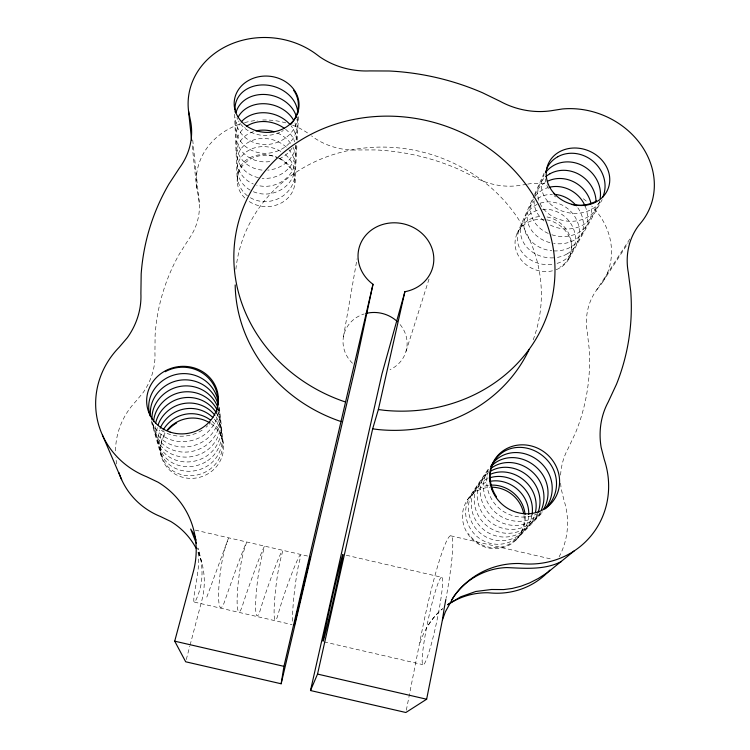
<?xml version="1.0" encoding="UTF-8"?>
<svg xmlns="http://www.w3.org/2000/svg" width="750" height="750" viewBox="0 0 750 750"><rect width="100%" height="100%" fill="white"/><g stroke="black" fill="none" stroke-linecap="round" stroke-linejoin="round"><path stroke-width="0.56" stroke-dasharray="3.75 2.81" d="M294.909 182.869L296.953 144.703M297.197 140.072L298.491 115.781M406.322 710.212L421.772 632.044A88.078 8.606 -78 0 1 448.641 537.469A88.078 8.606 -78 0 1 446.034 598.416M343.425 336.891L357.066 258.769M186.281 659.559L189.797 646.181M190.097 645.066L201.834 600.469A76.612 72.703 -38.4 0 0 198.019 552.178M405.994 351.403L429.375 277.959M206.812 597.103L228.375 538.387L226.341 544.106A34.706 5.072 -82.5 0 0 218.634 592.35A34.706 5.072 -82.5 0 0 224.7 601.2A34.809 0.591 -70 0 1 240.984 556.003A34.809 0.591 -70 0 1 244.631 548.353M420.066 642.825C424.2 629.681 432 617.7 442.491 608.775M517.022 233.719L534.094 195.544M534.572 194.484L544.528 172.209M568.453 259.613L602.222 199.612M428.55 624.797L430.209 622.144A76.491 72.459 65.1 0 1 442.641 608.691M560.597 475.116A71.259 64.931 42.5 0 1 568.022 448.716L575.588 432.675A218.241 203.831 13.8 0 0 589.237 349.219L587.269 332.044A67.359 59.616 32.5 0 1 596.737 289.856L630.131 238.547M602.728 281.962L628.303 242.766M467.503 499.791L489.375 467.4M596.737 289.856L598.866 287.241A69.506 61.734 23.5 0 0 591.703 206.044M515.916 540.084L543.169 511.725M526.566 184.303L519.731 185.438A63.281 54.703 17.9 0 1 474.525 177.094L458.766 169.322A218.241 203.831 13.8 0 0 375.516 149.934L357.966 149.963A63.338 54.759 9.3 0 1 313.641 137.456L311.531 135.853M527.7 184.116L529.978 183.731A69.506 61.734 23.5 0 1 548.953 184.284M450.712 535.809L552.141 559.256M346.284 555.234L441.675 577.266A44.756 4.369 -78 0 1 431.381 643.894A44.756 4.369 -78 0 1 424.059 641.972A44.756 4.369 -78 0 1 441.675 577.266M195.244 530.109L308.034 556.153M194.362 602.1L292.059 624.628M324.047 641.869L422.794 664.631M201.694 562.322L197.841 547.997M151.266 421.378L161.625 457.312M199.116 551.906C202.641 565.003 203.353 579.178 199.041 592.172A35.194 3.056 -75.9 0 1 196.303 582.891L198.778 564.356L197.953 548.1M192.206 145.8L196.613 187.537L198.562 197.278A67.566 59.85 -5.3 0 1 188.625 239.428L179.334 254.053A218.241 203.831 13.8 0 0 155.109 335.212L154.931 352.969A71.475 65.213 -15.3 0 1 143.194 392.522L135.994 401.175A76.275 72.469 -14.6 0 0 115.566 453.131M219.366 407.241L223.312 444.197M192.722 140.053L199.303 203.447M234.581 114.281L237.244 181.791M196.613 187.537A69.619 61.866 3.8 0 1 240.741 123.787M244.603 122.625A69.619 61.866 3.8 0 1 257.587 120.3M262.678 120A69.619 61.866 3.8 0 1 285.872 122.897M292.603 125.137A69.619 61.866 3.8 0 1 308.044 133.284M583.312 198.769A69.506 61.734 23.5 0 1 588.038 202.594M560.634 483.225A71.259 64.931 42.5 0 0 561.309 489.347L563.981 500.241A76.172 72.272 42 0 1 559.134 556.781M116.719 464.006A76.275 72.469 -14.6 0 1 115.819 457.5M400.106 324.553A32.166 29.981 13.8 0 1 390.028 369.647M352.5 363.253A32.166 29.981 13.8 0 1 364.106 313.959M546.731 219.806A28.847 25.613 23.4 0 1 571.35 243.319A28.847 25.613 23.4 0 1 555.788 269.841M552.469 270.825A28.847 25.613 23.4 0 1 515.288 246.684A28.847 25.613 23.4 0 1 544.969 219.525M524.006 515.616A31.612 29.991 41.9 0 1 497.194 548.587A31.612 29.991 41.9 0 1 462.684 520.041A31.612 29.991 41.9 0 1 489.75 487.275M211.05 423.75A31.65 30.075 -14.6 0 1 217.378 465.459A31.65 30.075 -14.6 0 1 173.7 473.269A31.65 30.075 -14.6 0 1 165.881 431.822M280.087 158.653A28.894 25.669 3.8 0 1 290.381 195.15A28.894 25.669 3.8 0 1 248.916 201.328M244.838 198.009A28.894 25.669 3.8 0 1 242.316 165.994A28.894 25.669 3.8 0 1 276.834 157.228M235.884 269.269A153.806 140.878 13.8 0 1 421.584 151.838A153.806 140.878 13.8 0 1 532.519 341.569M244.641 548.362A34.716 4.575 -82.6 0 0 237.197 596.634A34.716 4.575 -82.6 0 0 242.578 605.325A34.8 1.087 -70.2 0 1 258.628 560.081A34.8 1.087 -70.2 0 1 262.922 552.581A34.725 4.069 -82.8 0 0 255.75 600.909A34.725 4.069 -82.8 0 0 260.456 609.441A34.781 1.594 -70.4 0 1 276.272 564.15A34.781 1.594 -70.4 0 1 281.212 556.809A34.725 3.562 -82.9 0 0 274.294 605.194A34.725 3.562 -82.9 0 0 278.334 613.566A34.772 2.091 -70.5 0 1 293.916 568.228A34.772 2.091 -70.5 0 1 299.503 561.028A34.734 3.066 -83.1 0 0 294.244 593.391A34.734 3.066 -83.1 0 0 292.753 621.9M537.797 513.609A35.053 34.031 30.7 0 1 493.003 501.375A34.8 30.909 44 0 1 488.409 471.478M487.341 473.428A33.338 29.803 44.7 0 0 483.122 514.322A33.553 32.672 32.9 0 0 540.478 511.838M541.134 512.888A34.031 33.112 32.2 0 1 486.328 510.131A33.816 30.159 44.4 0 1 487.781 471.291M488.634 469.444A34.303 30.534 44.2 0 0 489.609 505.819A34.538 33.562 31.4 0 0 542.409 511.772M537.422 514.116A33.075 32.241 33.7 0 1 510.413 533.194A33.075 32.241 33.7 0 1 480.019 518.391A32.878 29.447 44.9 0 1 487.247 475.894M488.419 485.381A31.566 28.434 45.7 0 0 471.197 529.959A31.744 31.022 36.3 0 0 505.191 543.45A31.744 31.022 36.3 0 0 528.666 516.403M532.069 514.444A32.175 31.425 35.4 0 1 507.553 540.084A32.175 31.425 35.4 0 1 474.056 526.209A31.997 28.762 45.4 0 1 487.847 481.866M487.434 478.697A32.428 29.1 45.2 0 0 477 522.356A32.616 31.828 34.5 0 0 508.978 536.747A32.616 31.828 34.5 0 0 534.956 514.359M525.216 516.356A31.322 30.637 37.2 0 1 503.822 546.422A31.322 30.637 37.2 0 1 468.422 533.606M161.353 430.238A35.109 31.238 -16.7 0 0 200.672 431.062A35.362 34.341 -2.5 0 0 204.338 428.625M210.591 422.531A35.362 34.341 -2.5 0 1 209.184 424.191M207.666 425.766A35.362 34.341 -2.5 0 1 206.044 427.247M218.578 409.641A33.834 32.962 -4.6 0 1 203.297 447.141A33.619 30.103 -17.5 0 1 153.525 423.525M217.791 411.356A33.356 32.531 -5.5 0 1 204.122 452.194A33.15 29.737 -17.7 0 1 169.594 453.019A33.15 29.737 -17.7 0 1 155.316 425.1M152.55 423.769A34.106 30.469 -17.2 0 0 202.444 441.938A34.331 33.413 -3.9 0 0 218.878 408.009M152.006 421.922A34.603 30.853 -17 0 0 201.572 436.575A34.837 33.872 -3.1 0 0 218.212 412.744M218.634 408.525A34.837 33.872 -3.1 0 1 218.494 410.644M212.147 421.416A31.566 30.891 -9.1 0 1 207.206 471.075A31.406 28.369 -18.7 0 1 169.331 468.122A31.406 28.369 -18.7 0 1 165.525 433.256M214.284 419.025A31.997 31.284 -8.1 0 1 206.466 466.547A31.828 28.706 -18.5 0 1 169.481 464.756A31.828 28.706 -18.5 0 1 162.347 431.569M216.553 413.231A32.887 32.1 -6.3 0 1 204.928 457.116A32.7 29.391 -18 0 1 169.228 456.938A32.7 29.391 -18 0 1 157.547 426.647M205.706 461.897A32.259 29.044 -18.2 0 1 169.716 461.194A32.259 29.044 -18.2 0 1 159.525 429.994M216.094 416.897A32.438 31.687 -7.2 0 1 205.706 461.897M283.284 130.538A31.856 28.819 -11.9 0 1 281.541 131.512M279.741 132.384A31.856 28.819 -11.9 0 1 239.512 122.503A31.894 25.997 15.9 0 1 238.547 120.975M237.684 119.391A31.894 25.997 15.9 0 1 236.944 117.778M296.447 140.053A30.216 27.562 -12.6 0 0 292.013 127.125A30.628 25.266 15.9 0 0 290.972 125.709M296.212 145.256A30.216 27.562 -12.6 0 1 267.769 170.156M262.078 170.1A30.216 27.562 -12.6 0 1 240.666 157.838A30.234 25.022 15.9 0 1 245.053 127.359M294.938 122.888A30.609 27.862 -12.4 0 1 295.35 141.788M292.003 148.238A30.609 27.862 -12.4 0 1 279.028 158.934M269.766 161.597A30.609 27.862 -12.4 0 1 240.394 149.353A30.628 25.266 15.9 0 1 240.225 123.253M297.806 116.841A31.425 28.5 -12.1 0 1 273.9 143.438A31.425 28.5 -12.1 0 1 239.812 131.7A31.463 25.753 15.9 0 1 235.397 117.178M296.925 118.922A31.012 28.181 -12.3 0 1 277.434 151.078A31.012 28.181 -12.3 0 1 240.103 140.644A31.041 25.5 15.9 0 1 236.916 119.972M285.6 129.3A30.234 25.022 15.9 0 1 291.628 135.731A29.831 27.262 -12.8 0 1 294.703 141.844M295.584 145.134A29.831 27.262 -12.8 0 1 262.078 178.247M258.412 177.666A29.831 27.262 -12.8 0 1 240.938 166.106M250.359 197.737A28.734 26.4 -13.4 0 0 286.059 193.425A28.734 26.4 -13.4 0 0 290.531 160.312A29.1 24.338 15.9 0 0 283.331 153.019M247.491 195.825A28.734 26.4 -13.4 0 1 241.706 189.694A28.734 24.112 15.9 0 1 244.537 161.438A28.734 24.112 15.9 0 1 276.956 157.416M253.378 191.728A29.091 26.681 -13.2 0 0 287.634 184.537A29.091 26.681 -13.2 0 0 290.887 152.325A29.466 24.562 15.9 0 0 288.797 149.634M250.219 190.153A29.091 26.681 -13.2 0 1 241.453 182.034A29.1 24.338 15.9 0 1 246.169 151.997A29.1 24.338 15.9 0 1 281.869 152.025M286.35 147.169A29.466 24.562 15.9 0 0 248.006 142.509A29.466 24.562 15.9 0 0 241.2 174.178A29.456 26.972 -13 0 0 253.275 183.966M240.938 166.116A29.85 24.797 15.9 0 1 254.325 131.363M277.528 133.078A29.85 24.797 15.9 0 1 291.253 144.131M292.978 147.056A29.456 26.972 -13 0 1 287.972 176.681A29.456 26.972 -13 0 1 256.688 185.166M278.559 158.166A28.734 24.112 15.9 0 1 290.184 168.103M599.925 202.012A31.594 28.556 39.5 0 1 591.947 209.147A31.622 25.847 11.2 0 1 553.275 206.419A31.622 25.847 11.2 0 1 544.2 174.722M555.619 196.95A32.053 26.091 11.2 0 1 554.166 195.694M548.409 188.55A32.053 26.091 11.2 0 1 546.881 185.391M545.831 182.137A32.053 26.091 11.2 0 1 545.278 178.828M551.859 234.778A30.375 25.116 11.2 0 0 579.056 232.406A30.366 27.619 40 0 0 591.591 207.169M548.278 233.428A30.375 25.116 11.2 0 1 533.325 198.975M535.097 196.312A30.375 25.116 11.2 0 1 542.663 189.863A29.981 27.319 40.2 0 1 547.425 187.791M550.322 225.066A30.778 25.35 11.2 0 0 583.237 224.859A30.759 27.919 39.9 0 0 595.931 204.778M544.003 220.95A30.778 25.35 11.2 0 1 534.131 200.166M534.975 195.488A30.778 25.35 11.2 0 1 544.819 182.794M539.991 203.4A31.191 25.594 11.2 0 0 587.531 217.116A31.172 28.238 39.7 0 0 599.803 200.381M538.744 200.25A31.191 25.594 11.2 0 1 544.519 177.825M585.131 206.053A29.981 27.319 40.2 0 1 574.978 239.756A29.981 24.881 11.2 0 1 553.669 243.412M549.947 242.644A29.981 24.881 11.2 0 1 533.784 201.6M537.666 198.497A29.981 24.881 11.2 0 1 539.119 197.616A29.597 27.019 40.4 0 1 552.431 194.25M557.062 263.4A28.866 24.197 11.2 0 0 563.353 260.719A28.866 26.456 40.8 0 0 573.244 228.159A28.866 26.456 40.8 0 0 541.856 209.447M551.859 264.459A28.866 24.197 11.2 0 1 519.881 248.719A28.866 24.197 11.2 0 1 528.994 219.759A28.519 26.175 41 0 1 541.856 216.459M567.131 253.912A29.231 24.422 11.2 0 1 555.497 257.681M553.688 257.841A29.231 24.422 11.2 0 1 522.741 241.05A29.231 24.422 11.2 0 1 532.284 212.559A28.866 26.456 40.8 0 1 538.509 210.075M540.309 203.147A29.231 26.738 40.6 0 1 575.972 218.559A29.231 26.738 40.6 0 1 567.131 253.903M537.15 204.412A29.231 26.738 40.6 0 0 535.659 205.191A29.606 24.647 11.2 0 0 525.094 231.666A29.606 24.647 11.2 0 0 551.812 250.781M553.678 250.922A29.606 24.647 11.2 0 0 571.003 246.919A29.597 27.019 40.4 0 0 577.453 207.244M546.994 216.947A28.519 26.175 41 0 1 570.844 239.259A28.519 26.175 41 0 1 559.669 267.366"/><path stroke-width="1.12" d="M442.406 620.006L445.397 611.747L453.806 596.597A87.272 82.153 60.7 0 1 519.309 563.503L523.556 563.831A86.438 80.981 38.6 0 0 604.303 459.647L601.153 447.441A80.766 72.281 40.3 0 1 608.203 402.037L616.519 384.178A246.45 226.059 13.8 0 0 630.75 291.516L628.294 272.494A75.872 65.578 31.2 0 1 638.325 225.956L640.678 223.088A78.066 67.678 22.8 0 0 641.663 145.838A78.066 67.678 22.8 0 0 562.275 108.984L550.847 110.784A70.781 59.503 17.7 0 1 500.203 101.363L482.512 92.756A246.45 226.059 13.8 0 0 389.231 70.997L369.591 70.912A70.856 59.578 9.6 0 1 319.903 56.944L316.753 54.581A78.206 67.838 4.5 0 0 229.697 44.681A78.206 67.838 4.5 0 0 188.541 111.028L190.697 121.725A76.134 65.878 -4 0 1 179.391 168.066L168.872 184.134A246.45 226.059 13.8 0 0 141.178 273.872L140.897 293.616A81.037 72.647 -13.1 0 1 127.397 337.622L119.184 347.241A86.569 81.234 -11.1 0 0 146.494 476.681L158.081 482.222A87.412 82.472 -33.9 0 1 193.35 571.584L174.713 641.175L185.691 661.791L281.147 683.775L283.95 666.347L372.994 284.297A38.081 34.566 13.8 0 1 371.691 229.866A38.081 34.566 13.8 0 1 429.769 243.356A38.081 34.566 13.8 0 1 404.887 291.703L381.938 374.006L310.5 690.534L405.853 712.5L426.637 699.225L442.406 620.006L444.272 607.8A88.078 8.606 -78 0 0 445.847 599.438M372.994 284.297L355.181 367.8L281.147 683.775M310.5 690.534L317.541 674.081L372.656 428.85L378.356 409.537L404.887 291.703M451.809 599.747C463.256 580.622 484.612 568.162 506.897 567.572C524.906 568.35 543.919 570.141 560.662 561.909L574.172 550.95M560.662 561.909L561.262 561.366L547.856 572.316L538.341 578.456L529.472 582.984L520.837 586.256L512.269 588.441L503.784 589.575L491.531 589.491L475.8 591.478L460.631 596.831L447.75 604.538M378.356 409.537L384.562 410.334A161.372 146.625 13.8 0 0 543.853 215.831A161.372 146.625 13.8 0 0 278.053 157.35A161.372 146.625 13.8 0 0 343.247 401.241L345.469 401.944M372.656 428.85L378.562 429.6A153.806 140.878 13.8 0 0 528.984 349.781M174.713 641.175L283.95 666.347M317.541 674.081L426.637 699.225M341.372 421.622L339.262 420.956A153.806 140.878 13.8 0 1 235.181 284.916M102.422 435.084L121.65 479.662M196.294 543.216L190.688 529.05L194.081 534.384L196.125 540.122M188.541 111.028L191.597 140.006M118.875 472.491A76.275 72.469 -14.6 0 0 160.5 516.534L170.691 521.428A76.612 72.703 -38.4 0 1 196.125 548.316M447.769 604.809A76.491 72.459 65.1 0 1 488.044 592.762L491.775 593.053A76.172 72.272 42 0 0 549.741 570.131M366 313.434A32.166 29.981 13.8 0 1 397.425 321.694M491.672 487.219A31.612 29.991 41.9 0 1 523.697 513.703M167.044 430.275A31.65 30.075 -14.6 0 1 209.447 422.7M296.203 617.691A34.734 3.066 -83.1 0 1 294.769 622.566M496.491 496.8A35.325 31.303 43.7 0 1 503.681 451.697A35.325 31.303 43.7 0 1 550.294 463.941A35.053 34.031 30.7 0 1 545.006 508.866M490.547 468.722A33.816 30.159 44.4 0 1 538.05 478.397A33.553 32.672 32.9 0 1 541.35 509.981M490.903 466.153A34.8 30.909 44 0 1 546.094 468.9A34.538 33.562 31.4 0 1 545.241 508.603M490.406 471.291A33.338 29.803 44.7 0 1 534.197 482.944A33.075 32.241 33.7 0 1 538.162 512.222M543.497 509.438A34.031 33.112 32.2 0 0 542.016 473.719A34.303 30.534 44.2 0 0 491.044 466.472M489.637 481.425A31.997 28.762 45.4 0 1 523.256 495.862A31.744 31.022 36.3 0 1 528.769 514.444M490.547 474.206A32.878 29.447 44.9 0 1 530.447 487.369A32.616 31.828 34.5 0 1 535.444 512.409M532.069 514.444A32.175 31.425 35.4 0 0 526.8 491.681A32.428 29.1 45.2 0 0 489.15 478.031M525.084 514.425A31.322 30.637 37.2 0 0 519.797 499.95A31.566 28.434 45.7 0 0 490.247 485.184M150.366 416.212A35.109 31.238 -16.7 0 1 166.631 378.066A34.837 33.872 -3.1 0 1 218.513 404.297M165.216 371.719A35.362 34.341 -2.5 0 1 202.828 373.294A35.362 34.341 -2.5 0 1 217.566 406.903M217.153 409.012A35.362 34.341 -2.5 0 1 216.6 411.094M216.909 409.519A33.356 32.531 -5.5 0 0 170.653 396.075A33.619 30.103 -17.5 0 0 153.6 421.613M152.025 419.953A34.106 30.469 -17.2 0 1 169.35 390.244A33.834 32.962 -4.6 0 1 217.931 407.681M217.959 403.941A34.331 33.413 -3.9 0 0 168.009 384.244A34.603 30.853 -17 0 0 150.619 416.259M155.644 423.216A33.15 29.737 -17.7 0 1 171.909 401.737A32.887 32.1 -6.3 0 1 216.553 413.231M210.638 420.178A31.566 30.891 -9.1 0 0 175.5 417.844A31.828 28.706 -18.5 0 0 163.238 429.9M214.913 415.294A32.438 31.687 -7.2 0 0 173.147 407.259A32.7 29.391 -18 0 0 158.119 424.828M212.925 417.6A31.997 31.284 -8.1 0 0 174.338 412.622A32.259 29.044 -18.2 0 0 160.2 428.231M167.794 430.238A31.406 28.369 -18.7 0 1 176.634 422.925M235.434 112.828A31.894 25.997 15.9 0 1 235.172 111.159M235.041 109.491A31.894 25.997 15.9 0 1 257.306 85.388A31.894 25.997 15.9 0 1 293.231 99.891A31.425 28.5 -12.1 0 1 297.853 113.25M293.663 90.319A31.856 28.819 -11.9 0 1 290.859 124.322M238.209 117.028A31.041 25.5 15.9 0 1 264.047 103.706A31.041 25.5 15.9 0 1 292.416 118.275A30.609 27.862 -12.4 0 1 293.363 119.766M236.1 112.359A31.463 25.753 15.9 0 1 261.169 94.491A31.463 25.753 15.9 0 1 292.819 109.2A31.012 28.181 -12.3 0 1 296.531 117.197M241.228 121.988A30.628 25.266 15.9 0 1 289.838 124.35M246.403 126.384A30.234 25.022 15.9 0 1 284.147 128.194M256.031 130.912A29.85 24.797 15.9 0 1 274.069 131.784M557.794 156.741A31.594 28.556 39.5 0 1 594.056 162.103A31.594 28.556 39.5 0 1 602.644 197.372M596.484 200.981A32.053 26.091 11.2 0 1 571.744 204.469M545.672 172.303A32.053 26.091 11.2 0 1 546.084 170.719M546.609 169.172A32.053 26.091 11.2 0 1 557.803 156.731M550.031 173.737A30.759 27.919 39.9 0 1 579.966 174.9A30.759 27.919 39.9 0 1 596.034 201.169M600.15 198.609A31.172 28.238 39.7 0 0 586.622 168.159A31.172 28.238 39.7 0 0 553.866 165.347A31.622 25.847 11.2 0 0 546.038 171.984M547.847 181.106A30.366 27.619 40 0 1 591.009 203.578M549.113 187.312A29.981 27.319 40.2 0 1 585.131 206.053M545.766 176.691A31.191 25.594 11.2 0 1 550.031 173.728M554.212 194.316A29.597 27.019 40.4 0 1 576.319 205.8M294.366 624.834L310.312 556.678L294.366 624.834M170.072 432.075A35.925 33.703 -11 0 0 217.828 393.609A35.925 33.703 -11 0 0 159.591 374.644A35.925 33.703 -11 0 0 170.072 432.075M491.934 489.628A35.869 33.6 38.5 0 0 551.831 502.659A35.869 33.6 38.5 0 0 530.044 445.65A35.869 33.6 38.5 0 0 491.934 489.628M553.603 192.881A32.4 28.078 22.8 0 0 607.837 189.338A32.4 28.078 22.8 0 0 572.503 148.069A32.4 28.078 22.8 0 0 553.603 192.881M247.097 126.347A32.456 28.144 4.6 0 0 298.8 108.291A32.456 28.144 4.6 0 0 253.931 78.047A32.456 28.144 4.6 0 0 247.097 126.347M328.566 620.175A44.766 0.797 -77.1 0 0 342.872 554.447A44.766 0.797 -77.1 0 0 327.281 619.65A44.766 0.797 -77.1 0 0 328.566 620.175"/></g></svg>
